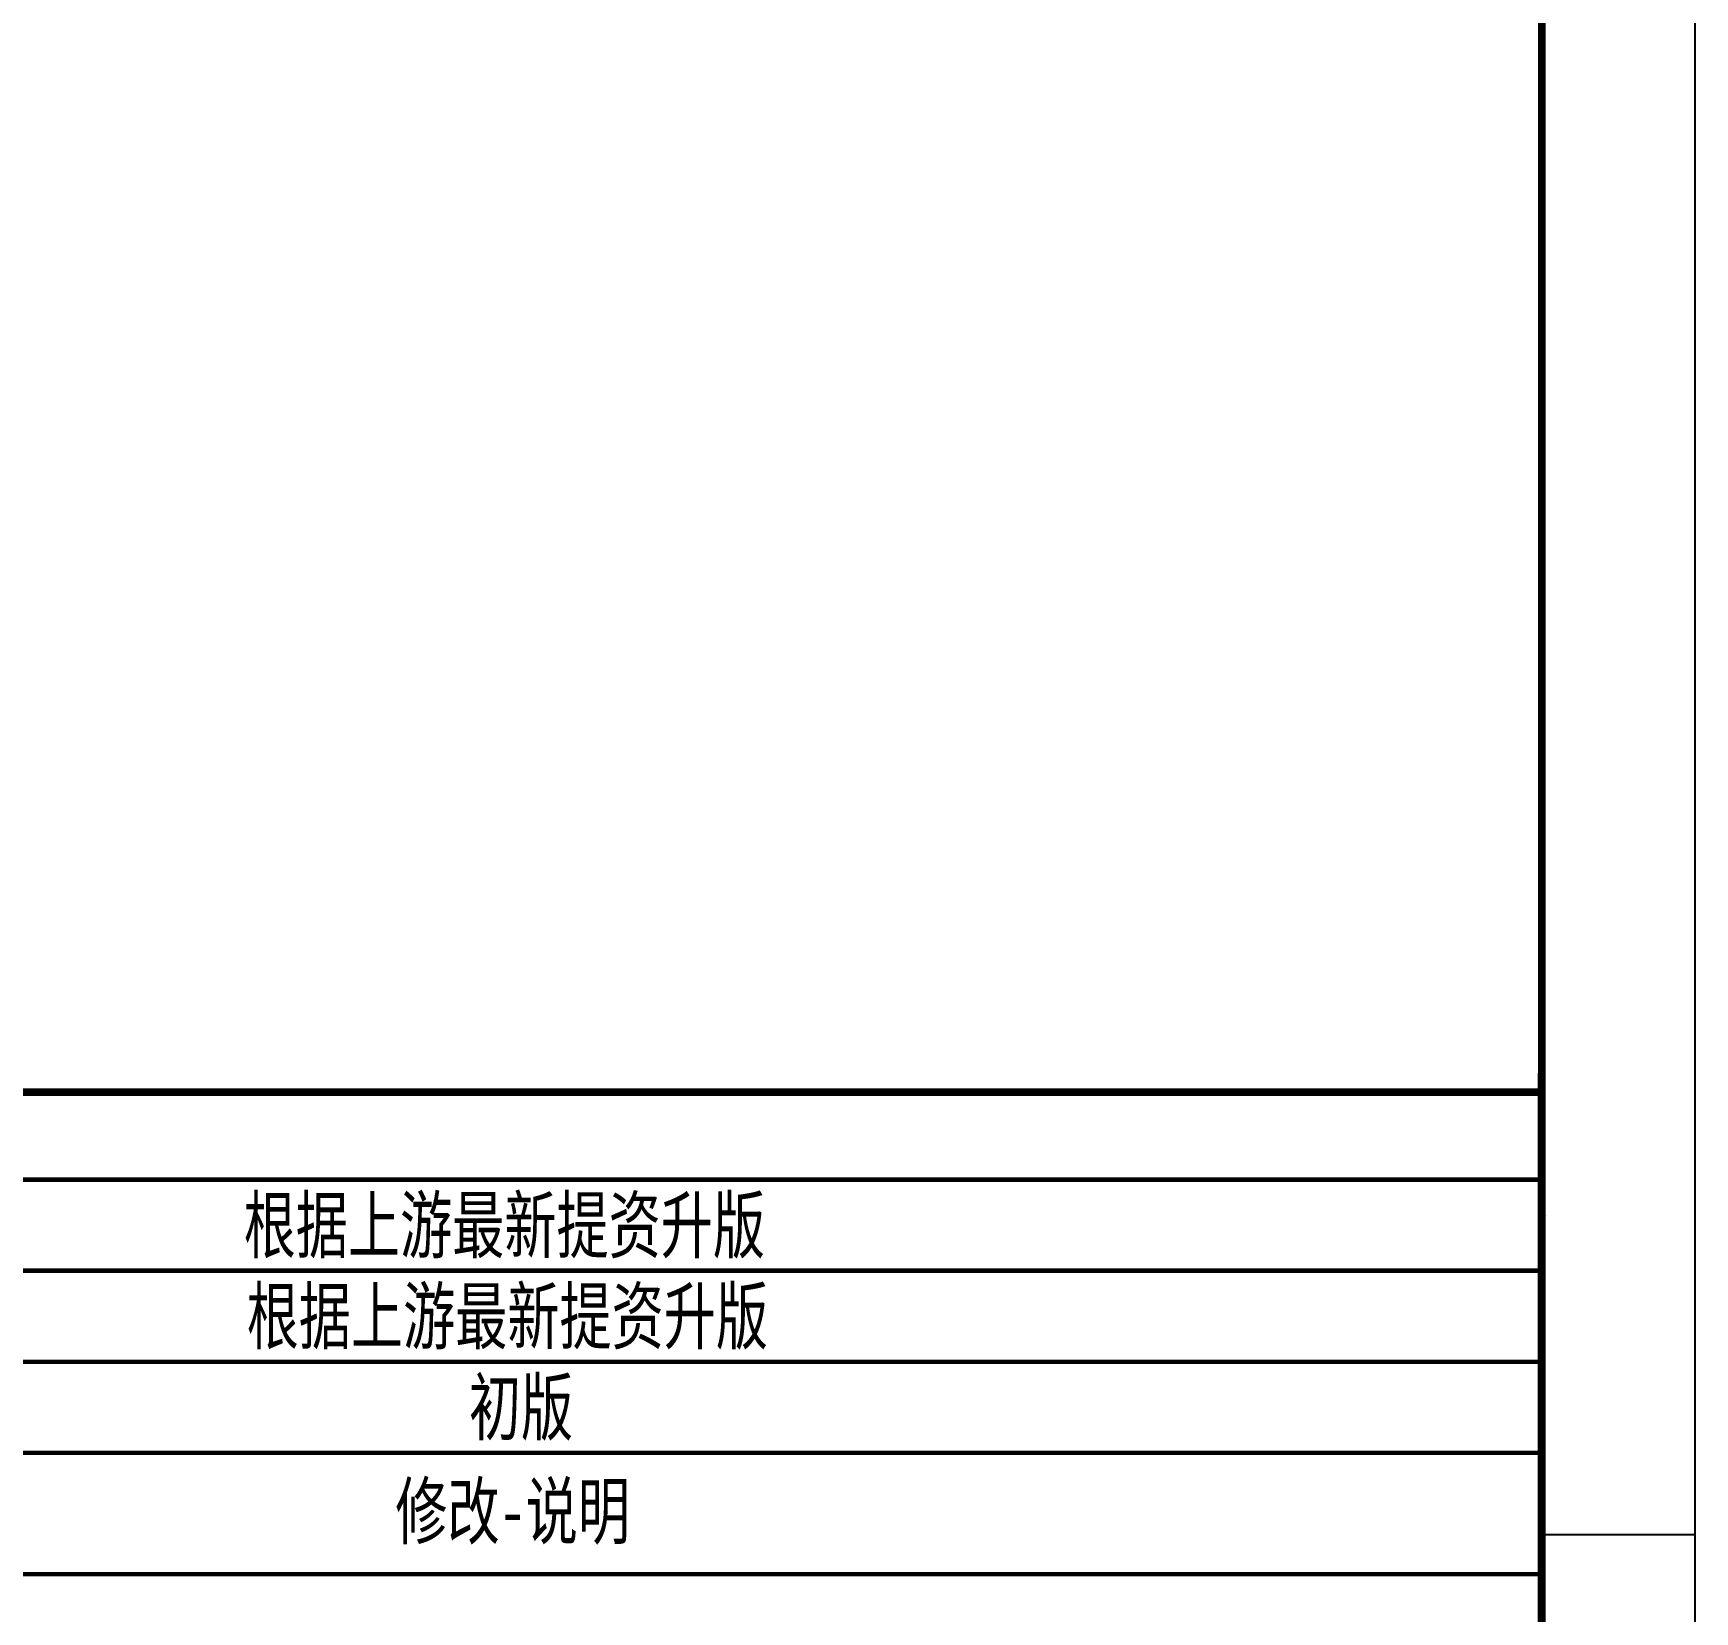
# Model space of a CAD drawing. Extents: x -383207 to 558143, y -95136 to 11777.
# Drawn here: x -140874 to -132660, y -85288 to -77486 of the extents above; entities that cross this region are included whole.
import ezdxf

# ---------------------------------------------------------------- set-up
doc = ezdxf.new("R2010")
doc.units = 0
doc.layers.get('0').update_dxf_attribs({"linetype": 'CONTINUOUS'})
doc.layers.add('1', color=7, linetype='CONTINUOUS')
doc.styles.add('宋体', font='', dxfattribs={"width": 0.7})
doc.styles.get('宋体').set_extended_font_data('SimSun')

msp = doc.modelspace()

# ---------------------------------------------------------------- linework, layer by layer
msp.add_lwpolyline([(-221834.7, -30277.5), (-132659.7, -30277.5), (-132659.7, -93352.5), (-221834.7, -93352.5)], close=True)
at = {"color": 4, "flags": 128}
for points in [[(-132659.7, -30277.5), (-132659.7, -93352.5)], [(-133409.7, -84905.6), (-132659.7, -84905.6)]]:
    msp.add_lwpolyline(points, dxfattribs=at)
at = {"color": 4, "const_width": 37.5}
msp.add_lwpolyline([(-219959.7, -31027.5), (-133415.7, -31027.5), (-133415.7, -92602.5), (-219959.7, -92602.5)], close=True, dxfattribs=at)
at = {"layer": '1', "color": 2}
for p, q in [((-133430.5, -88124.3), (-133430.5, -82626.5)), ((-133415.7, -88098.3), (-133415.7, -82720.3)), ((-133390.4, -83327.2), (-133390.4, -83327.2)), ((-133390.4, -83327.2), (-133390.4, -83327.2)), ((-133390.4, -83327.2), (-133390.4, -83327.2)), ((-133390.4, -83327.2), (-133390.4, -83327.2))]:
    msp.add_line(p, q, dxfattribs=at)
at = {"layer": '1'}
msp.add_line((-133424.5, -88124.3), (-133424.5, -82746.3), dxfattribs=at)
at = {"layer": '1', "color": 7}
msp.add_line((-133399.2, -83353.2), (-133399.2, -83353.2), dxfattribs=at)
msp.add_line((-133399.2, -83353.2), (-133399.2, -83353.2), dxfattribs=at)
msp.add_line((-133399.2, -83353.2), (-133399.2, -83353.2), dxfattribs=at)
msp.add_line((-133399.2, -83353.2), (-133399.2, -83353.2), dxfattribs=at)
at = {"layer": '1', "color": 2, "const_width": 37.5}
msp.add_lwpolyline([(-146915.7, -92602.5), (-133415.7, -92602.5), (-133415.7, -82720.3), (-146915.7, -82720.3)], close=True, dxfattribs=at)
at = {"layer": '1', "color": 2, "const_width": 22.5}
for points in [[(-146930.5, -83152.5), (-133430.5, -83152.5)], [(-146930.5, -83602.5), (-133430.5, -83602.5)], [(-146930.5, -84052.5), (-133430.5, -84052.5)], [(-146930.5, -84502.5), (-133430.5, -84502.5)], [(-146930.5, -85102.5), (-133430.5, -85102.5)]]:
    msp.add_lwpolyline(points, dxfattribs=at)

# ---------------------------------------------------------------- texts
at = {"layer": '1', "color": 6, "style": '宋体', "width": 0.7}
msp.add_text('根据上游最新提资升版', height=270, dxfattribs=at).set_placement((-139834, -83511.6))
at = {"layer": '1', "color": 2, "style": '宋体', "width": 0.7}
for s, p in [('根据上游最新提资升版', (-139819.1, -83961.6)), ('初版', (-138720.6, -84411.6)), ('修改-说明', (-139083.9, -84925.1))]:
    msp.add_text(s, height=270, dxfattribs=at).set_placement(p)

doc.saveas('drawing.dxf')
